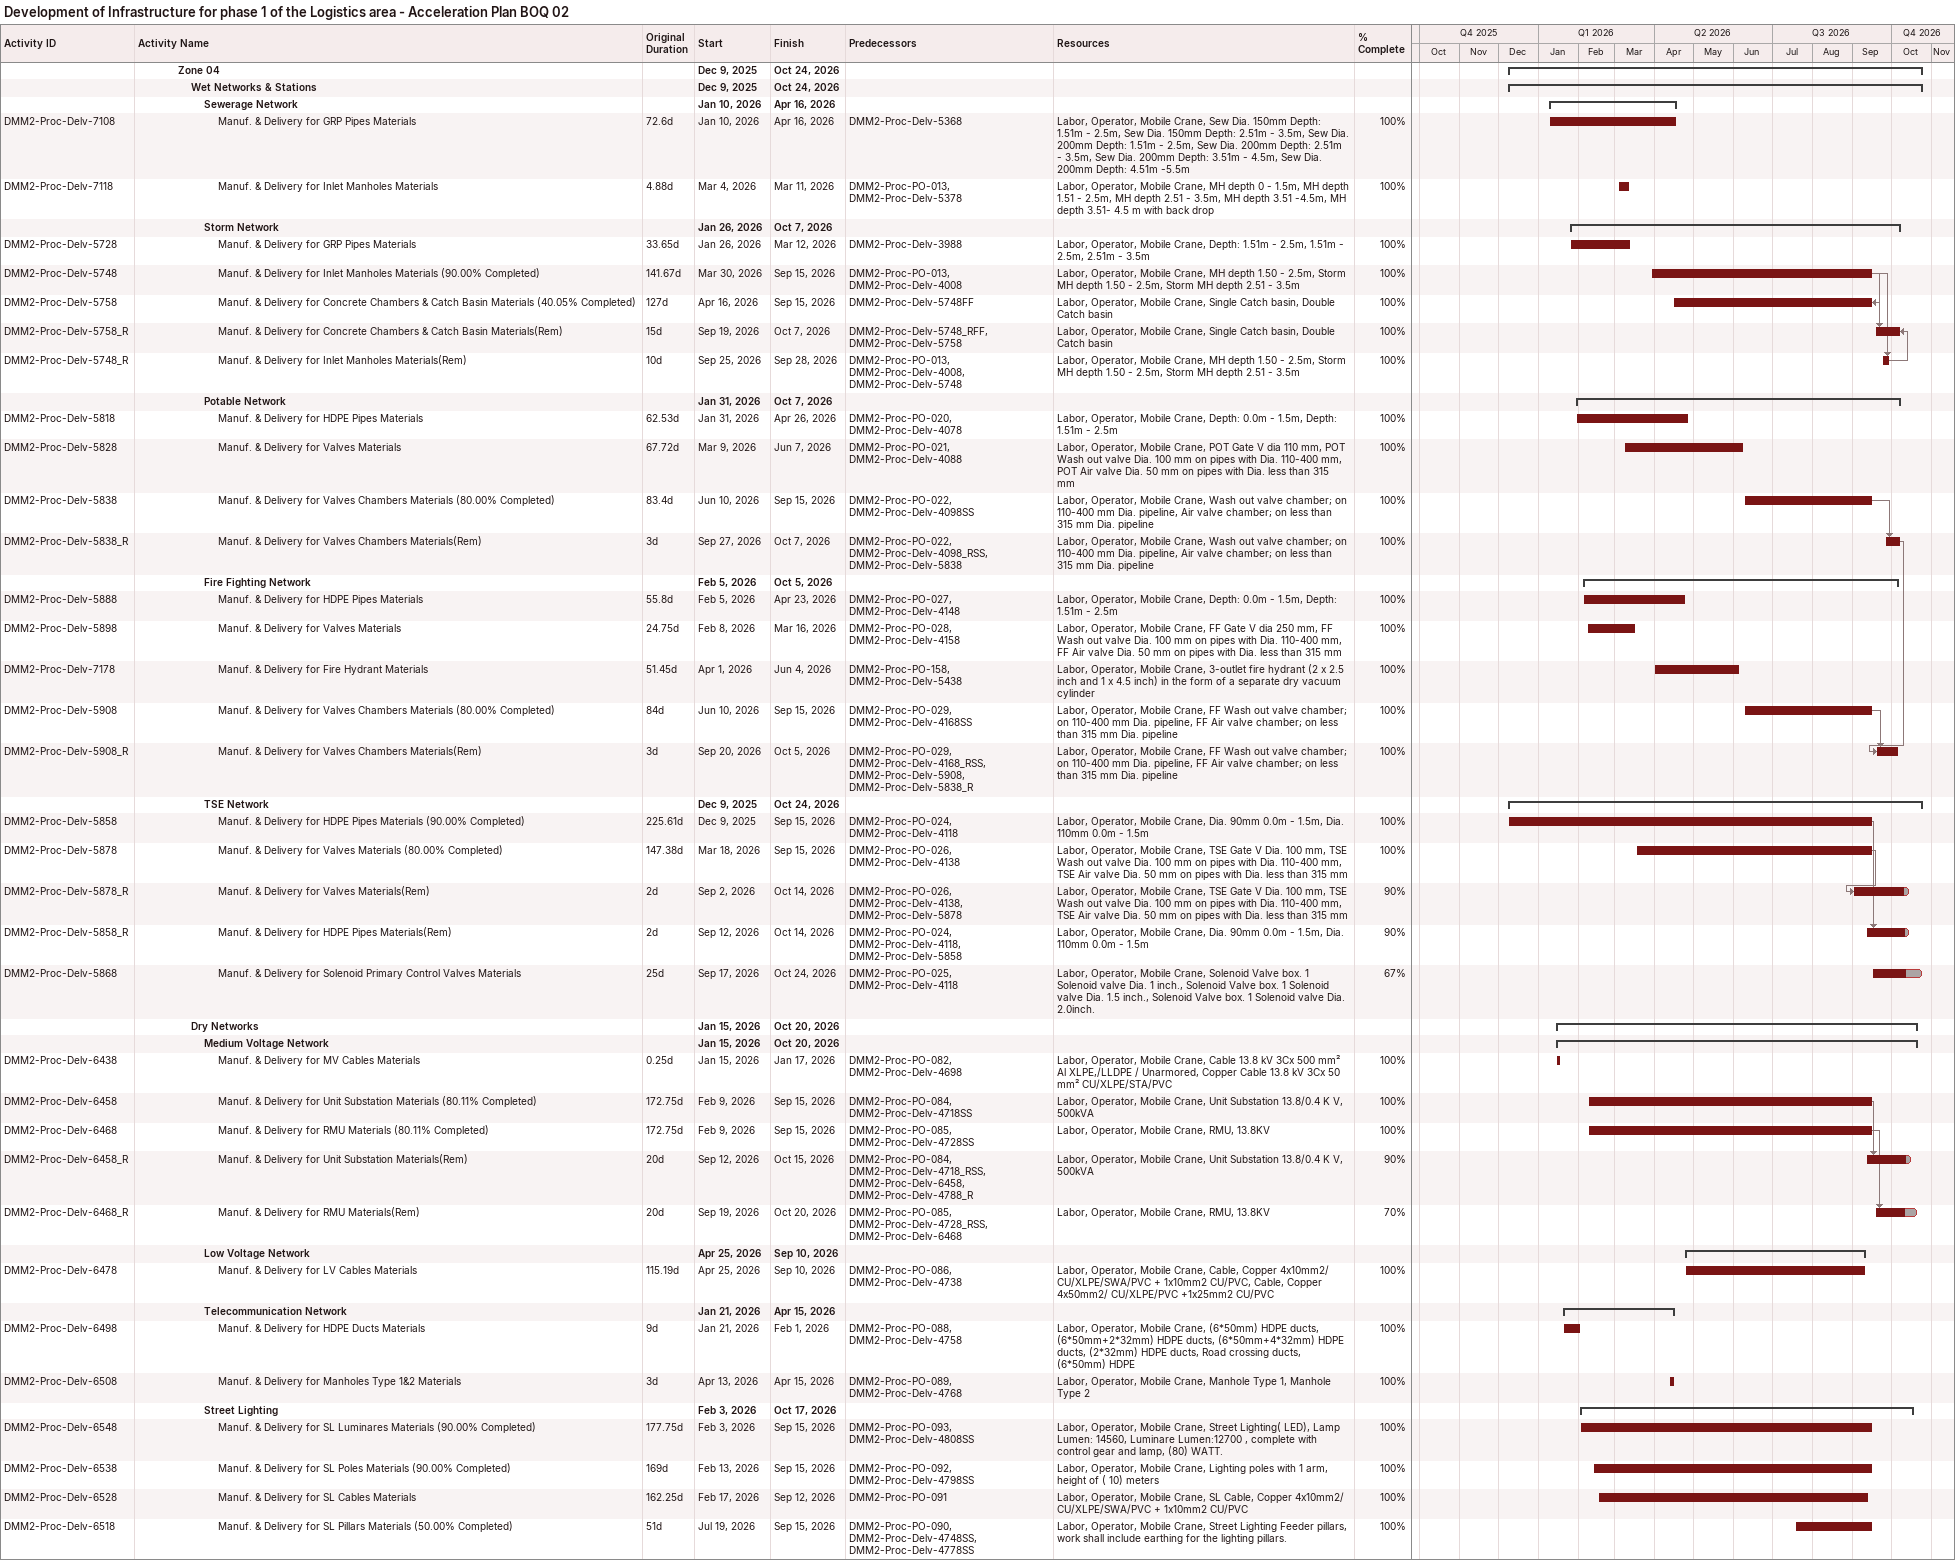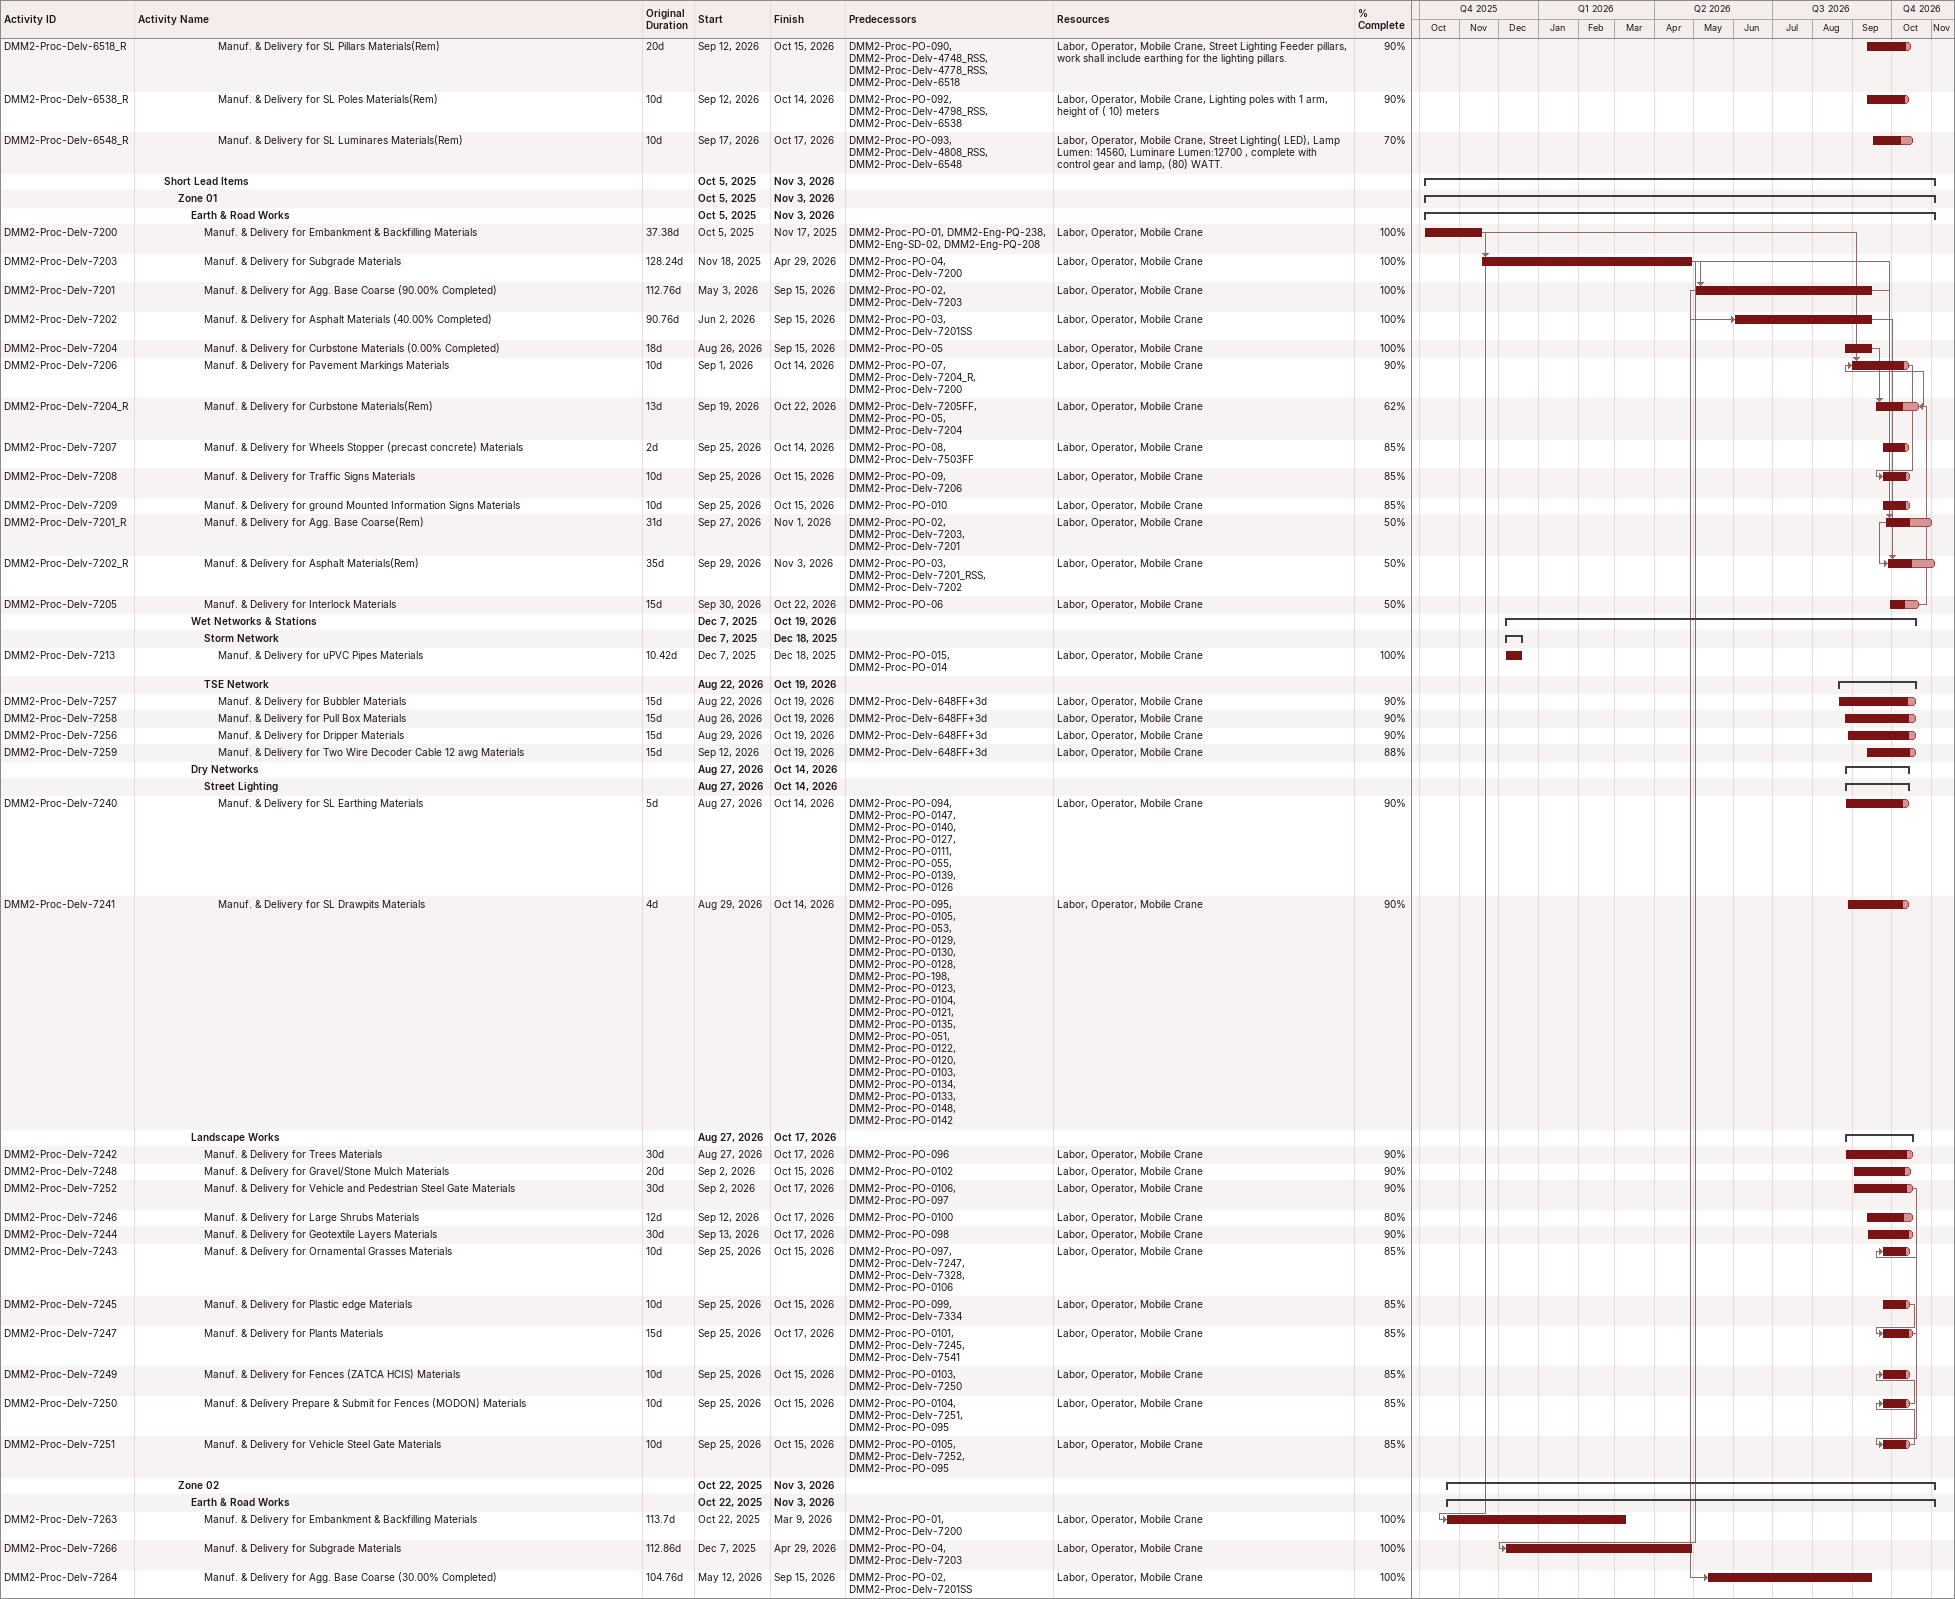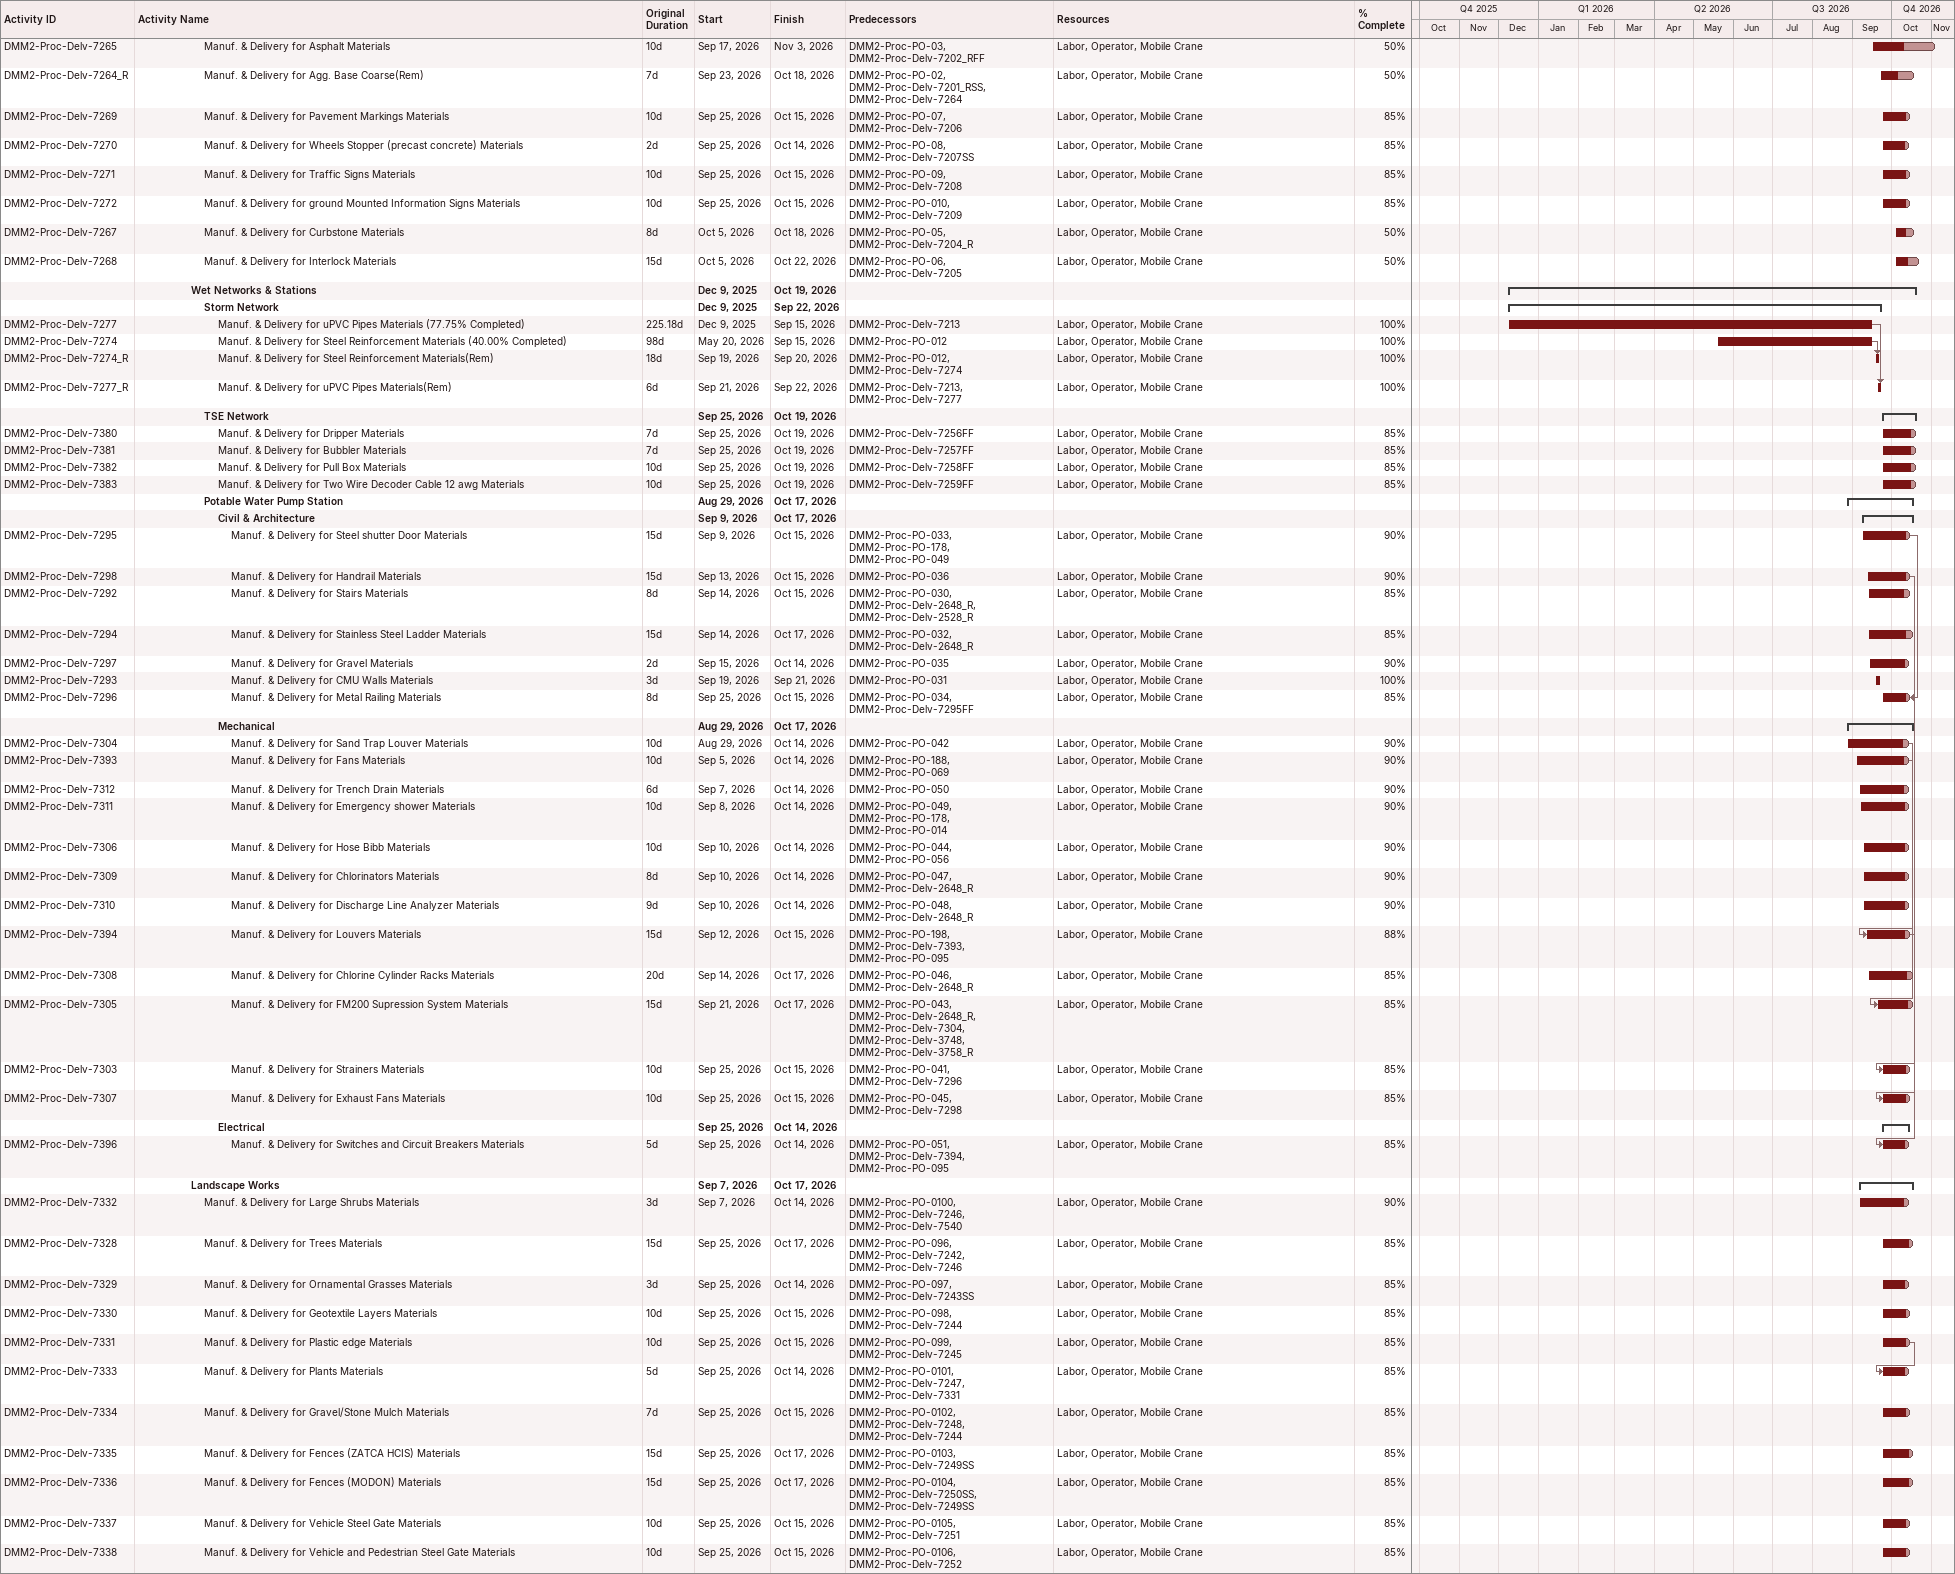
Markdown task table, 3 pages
Development of Infrastructure for phase 1 of the Logistics area - Acceleration Plan BOQ 02

| ID | Level | Task | Original duration | Start | Finish | Predecessors | Resources | % complete |
|---|---|---|---|---|---|---|---|---|
|  | 4 | **Zone 04** |  | 2025-12-09 | 2026-10-24 |  |  |  |
|  | 5 | **Wet Networks & Stations** |  | 2025-12-09 | 2026-10-24 |  |  |  |
|  | 6 | **Sewerage Network** |  | 2026-01-10 | 2026-04-16 |  |  |  |
| DMM2-Proc-Delv-7108 | 7 | Manuf. & Delivery for GRP Pipes Materials | 72.6d | 2026-01-10 | 2026-04-16 | DMM2-Proc-Delv-5368 | Labor, Operator, Mobile Crane, Sew Dia. 150mm Depth: 1.51m - 2.5m, Sew Dia. 150mm Depth: 2.51m - 3.5m, Sew Dia. 200mm Depth: 1.51m - 2.5m, Sew Dia. 200mm Depth: 2.51m - 3.5m, Sew Dia. 200mm Depth: 3.51m - 4.5m, Sew Dia. 200mm Depth: 4.51m -5.5m | 100 |
| DMM2-Proc-Delv-7118 | 7 | Manuf. & Delivery for Inlet Manholes Materials | 4.88d | 2026-03-04 | 2026-03-11 | DMM2-Proc-PO-013, DMM2-Proc-Delv-5378 | Labor, Operator, Mobile Crane, MH depth 0 - 1.5m, MH depth 1.51 - 2.5m, MH depth 2.51 - 3.5m, MH depth 3.51 -4.5m, MH depth 3.51- 4.5 m with back drop | 100 |
|  | 6 | **Storm Network** |  | 2026-01-26 | 2026-10-07 |  |  |  |
| DMM2-Proc-Delv-5728 | 7 | Manuf. & Delivery for GRP Pipes Materials | 33.65d | 2026-01-26 | 2026-03-12 | DMM2-Proc-Delv-3988 | Labor, Operator, Mobile Crane, Depth: 1.51m - 2.5m, 1.51m - 2.5m, 2.51m - 3.5m | 100 |
| DMM2-Proc-Delv-5748 | 7 | Manuf. & Delivery for Inlet Manholes Materials (90.00% Completed) | 141.67d | 2026-03-30 | 2026-09-15 | DMM2-Proc-PO-013, DMM2-Proc-Delv-4008 | Labor, Operator, Mobile Crane, MH depth 1.50 - 2.5m, Storm MH depth 1.50 - 2.5m, Storm MH depth 2.51 - 3.5m | 100 |
| DMM2-Proc-Delv-5758 | 7 | Manuf. & Delivery for Concrete Chambers & Catch Basin Materials (40.05% Completed) | 127d | 2026-04-16 | 2026-09-15 | DMM2-Proc-Delv-5748FF | Labor, Operator, Mobile Crane, Single Catch basin, Double Catch basin | 100 |
| DMM2-Proc-Delv-5758_R | 7 | Manuf. & Delivery for Concrete Chambers & Catch Basin Materials(Rem) | 15d | 2026-09-19 | 2026-10-07 | DMM2-Proc-Delv-5748_RFF, DMM2-Proc-Delv-5758 | Labor, Operator, Mobile Crane, Single Catch basin, Double Catch basin | 100 |
| DMM2-Proc-Delv-5748_R | 7 | Manuf. & Delivery for Inlet Manholes Materials(Rem) | 10d | 2026-09-25 | 2026-09-28 | DMM2-Proc-PO-013, DMM2-Proc-Delv-4008, DMM2-Proc-Delv-5748 | Labor, Operator, Mobile Crane, MH depth 1.50 - 2.5m, Storm MH depth 1.50 - 2.5m, Storm MH depth 2.51 - 3.5m | 100 |
|  | 6 | **Potable Network** |  | 2026-01-31 | 2026-10-07 |  |  |  |
| DMM2-Proc-Delv-5818 | 7 | Manuf. & Delivery for HDPE Pipes Materials | 62.53d | 2026-01-31 | 2026-04-26 | DMM2-Proc-PO-020, DMM2-Proc-Delv-4078 | Labor, Operator, Mobile Crane, Depth: 0.0m - 1.5m, Depth: 1.51m - 2.5m | 100 |
| DMM2-Proc-Delv-5828 | 7 | Manuf. & Delivery for Valves Materials | 67.72d | 2026-03-09 | 2026-06-07 | DMM2-Proc-PO-021, DMM2-Proc-Delv-4088 | Labor, Operator, Mobile Crane, POT Gate V dia 110 mm, POT Wash out valve Dia. 100 mm on pipes with Dia. 110-400 mm, POT Air valve Dia. 50 mm on pipes with Dia. less than 315 mm | 100 |
| DMM2-Proc-Delv-5838 | 7 | Manuf. & Delivery for Valves Chambers Materials (80.00% Completed) | 83.4d | 2026-06-10 | 2026-09-15 | DMM2-Proc-PO-022, DMM2-Proc-Delv-4098SS | Labor, Operator, Mobile Crane, Wash out valve chamber; on 110-400 mm Dia. pipeline, Air valve chamber; on less than 315 mm Dia. pipeline | 100 |
| DMM2-Proc-Delv-5838_R | 7 | Manuf. & Delivery for Valves Chambers Materials(Rem) | 3d | 2026-09-27 | 2026-10-07 | DMM2-Proc-PO-022, DMM2-Proc-Delv-4098_RSS, DMM2-Proc-Delv-5838 | Labor, Operator, Mobile Crane, Wash out valve chamber; on 110-400 mm Dia. pipeline, Air valve chamber; on less than 315 mm Dia. pipeline | 100 |
|  | 6 | **Fire Fighting Network** |  | 2026-02-05 | 2026-10-05 |  |  |  |
| DMM2-Proc-Delv-5888 | 7 | Manuf. & Delivery for HDPE Pipes Materials | 55.8d | 2026-02-05 | 2026-04-23 | DMM2-Proc-PO-027, DMM2-Proc-Delv-4148 | Labor, Operator, Mobile Crane, Depth: 0.0m - 1.5m, Depth: 1.51m - 2.5m | 100 |
| DMM2-Proc-Delv-5898 | 7 | Manuf. & Delivery for Valves Materials | 24.75d | 2026-02-08 | 2026-03-16 | DMM2-Proc-PO-028, DMM2-Proc-Delv-4158 | Labor, Operator, Mobile Crane, FF Gate V dia 250 mm, FF Wash out valve Dia. 100 mm on pipes with Dia. 110-400 mm, FF Air valve Dia. 50 mm on pipes with Dia. less than 315 mm | 100 |
| DMM2-Proc-Delv-7178 | 7 | Manuf. & Delivery for Fire Hydrant Materials | 51.45d | 2026-04-01 | 2026-06-04 | DMM2-Proc-PO-158, DMM2-Proc-Delv-5438 | Labor, Operator, Mobile Crane, 3-outlet fire hydrant (2 x 2.5 inch and 1 x 4.5 inch) in the form of a separate dry vacuum cylinder | 100 |
| DMM2-Proc-Delv-5908 | 7 | Manuf. & Delivery for Valves Chambers Materials (80.00% Completed) | 84d | 2026-06-10 | 2026-09-15 | DMM2-Proc-PO-029, DMM2-Proc-Delv-4168SS | Labor, Operator, Mobile Crane, FF Wash out valve chamber; on 110-400 mm Dia. pipeline, FF Air valve chamber; on less than 315 mm Dia. pipeline | 100 |
| DMM2-Proc-Delv-5908_R | 7 | Manuf. & Delivery for Valves Chambers Materials(Rem) | 3d | 2026-09-20 | 2026-10-05 | DMM2-Proc-PO-029, DMM2-Proc-Delv-4168_RSS, DMM2-Proc-Delv-5908, DMM2-Proc-Delv-5838_R | Labor, Operator, Mobile Crane, FF Wash out valve chamber; on 110-400 mm Dia. pipeline, FF Air valve chamber; on less than 315 mm Dia. pipeline | 100 |
|  | 6 | **TSE Network** |  | 2025-12-09 | 2026-10-24 |  |  |  |
| DMM2-Proc-Delv-5858 | 7 | Manuf. & Delivery for HDPE Pipes Materials (90.00% Completed) | 225.61d | 2025-12-09 | 2026-09-15 | DMM2-Proc-PO-024, DMM2-Proc-Delv-4118 | Labor, Operator, Mobile Crane, Dia. 90mm 0.0m - 1.5m, Dia. 110mm 0.0m - 1.5m | 100 |
| DMM2-Proc-Delv-5878 | 7 | Manuf. & Delivery for Valves Materials (80.00% Completed) | 147.38d | 2026-03-18 | 2026-09-15 | DMM2-Proc-PO-026, DMM2-Proc-Delv-4138 | Labor, Operator, Mobile Crane, TSE Gate V Dia. 100 mm, TSE Wash out valve Dia. 100 mm on pipes with Dia. 110-400 mm, TSE Air valve Dia. 50 mm on pipes with Dia. less than 315 mm | 100 |
| DMM2-Proc-Delv-5878_R | 7 | Manuf. & Delivery for Valves Materials(Rem) | 2d | 2026-09-02 | 2026-10-14 | DMM2-Proc-PO-026, DMM2-Proc-Delv-4138, DMM2-Proc-Delv-5878 | Labor, Operator, Mobile Crane, TSE Gate V Dia. 100 mm, TSE Wash out valve Dia. 100 mm on pipes with Dia. 110-400 mm, TSE Air valve Dia. 50 mm on pipes with Dia. less than 315 mm | 90 |
| DMM2-Proc-Delv-5858_R | 7 | Manuf. & Delivery for HDPE Pipes Materials(Rem) | 2d | 2026-09-12 | 2026-10-14 | DMM2-Proc-PO-024, DMM2-Proc-Delv-4118, DMM2-Proc-Delv-5858 | Labor, Operator, Mobile Crane, Dia. 90mm 0.0m - 1.5m, Dia. 110mm 0.0m - 1.5m | 90 |
| DMM2-Proc-Delv-5868 | 7 | Manuf. & Delivery for Solenoid Primary Control Valves Materials | 25d | 2026-09-17 | 2026-10-24 | DMM2-Proc-PO-025, DMM2-Proc-Delv-4118 | Labor, Operator, Mobile Crane, Solenoid Valve box. 1 Solenoid valve Dia. 1 inch., Solenoid Valve box. 1 Solenoid valve Dia. 1.5 inch., Solenoid Valve box. 1 Solenoid valve Dia. 2.0inch. | 67 |
|  | 5 | **Dry Networks** |  | 2026-01-15 | 2026-10-20 |  |  |  |
|  | 6 | **Medium Voltage Network** |  | 2026-01-15 | 2026-10-20 |  |  |  |
| DMM2-Proc-Delv-6438 | 7 | Manuf. & Delivery for MV Cables Materials | 0.25d | 2026-01-15 | 2026-01-17 | DMM2-Proc-PO-082, DMM2-Proc-Delv-4698 | Labor, Operator, Mobile Crane, Cable 13.8 kV 3Cx 500 mm² Al XLPE,/LLDPE / Unarmored, Copper Cable 13.8 kV 3Cx 50 mm² CU/XLPE/STA/PVC | 100 |
| DMM2-Proc-Delv-6458 | 7 | Manuf. & Delivery for Unit Substation Materials (80.11% Completed) | 172.75d | 2026-02-09 | 2026-09-15 | DMM2-Proc-PO-084, DMM2-Proc-Delv-4718SS | Labor, Operator, Mobile Crane, Unit Substation 13.8/0.4 K V, 500kVA | 100 |
| DMM2-Proc-Delv-6468 | 7 | Manuf. & Delivery for RMU Materials (80.11% Completed) | 172.75d | 2026-02-09 | 2026-09-15 | DMM2-Proc-PO-085, DMM2-Proc-Delv-4728SS | Labor, Operator, Mobile Crane, RMU, 13.8KV | 100 |
| DMM2-Proc-Delv-6458_R | 7 | Manuf. & Delivery for Unit Substation Materials(Rem) | 20d | 2026-09-12 | 2026-10-15 | DMM2-Proc-PO-084, DMM2-Proc-Delv-4718_RSS, DMM2-Proc-Delv-6458, DMM2-Proc-Delv-4788_R | Labor, Operator, Mobile Crane, Unit Substation 13.8/0.4 K V, 500kVA | 90 |
| DMM2-Proc-Delv-6468_R | 7 | Manuf. & Delivery for RMU Materials(Rem) | 20d | 2026-09-19 | 2026-10-20 | DMM2-Proc-PO-085, DMM2-Proc-Delv-4728_RSS, DMM2-Proc-Delv-6468 | Labor, Operator, Mobile Crane, RMU, 13.8KV | 70 |
|  | 6 | **Low Voltage Network** |  | 2026-04-25 | 2026-09-10 |  |  |  |
| DMM2-Proc-Delv-6478 | 7 | Manuf. & Delivery for LV Cables Materials | 115.19d | 2026-04-25 | 2026-09-10 | DMM2-Proc-PO-086, DMM2-Proc-Delv-4738 | Labor, Operator, Mobile Crane, Cable, Copper 4x10mm2/ CU/XLPE/SWA/PVC + 1x10mm2 CU/PVC, Cable, Copper 4x50mm2/ CU/XLPE/PVC +1x25mm2 CU/PVC | 100 |
|  | 6 | **Telecommunication Network** |  | 2026-01-21 | 2026-04-15 |  |  |  |
| DMM2-Proc-Delv-6498 | 7 | Manuf. & Delivery for HDPE Ducts Materials | 9d | 2026-01-21 | 2026-02-01 | DMM2-Proc-PO-088, DMM2-Proc-Delv-4758 | Labor, Operator, Mobile Crane, (6*50mm) HDPE ducts, (6*50mm+2*32mm) HDPE ducts, (6*50mm+4*32mm) HDPE ducts, (2*32mm) HDPE ducts, Road crossing ducts, (6*50mm) HDPE | 100 |
| DMM2-Proc-Delv-6508 | 7 | Manuf. & Delivery for Manholes Type 1&2 Materials | 3d | 2026-04-13 | 2026-04-15 | DMM2-Proc-PO-089, DMM2-Proc-Delv-4768 | Labor, Operator, Mobile Crane, Manhole Type 1, Manhole Type 2 | 100 |
|  | 6 | **Street Lighting** |  | 2026-02-03 | 2026-10-17 |  |  |  |
| DMM2-Proc-Delv-6548 | 7 | Manuf. & Delivery for SL Luminares Materials (90.00% Completed) | 177.75d | 2026-02-03 | 2026-09-15 | DMM2-Proc-PO-093, DMM2-Proc-Delv-4808SS | Labor, Operator, Mobile Crane, Street Lighting( LED), Lamp Lumen: 14560, Luminare Lumen:12700 , complete with control gear and lamp, (80) WATT. | 100 |
| DMM2-Proc-Delv-6538 | 7 | Manuf. & Delivery for SL Poles Materials (90.00% Completed) | 169d | 2026-02-13 | 2026-09-15 | DMM2-Proc-PO-092, DMM2-Proc-Delv-4798SS | Labor, Operator, Mobile Crane, Lighting poles with 1 arm, height of ( 10) meters | 100 |
| DMM2-Proc-Delv-6528 | 7 | Manuf. & Delivery for SL Cables Materials | 162.25d | 2026-02-17 | 2026-09-12 | DMM2-Proc-PO-091 | Labor, Operator, Mobile Crane, SL Cable, Copper 4x10mm2/ CU/XLPE/SWA/PVC + 1x10mm2 CU/PVC | 100 |
| DMM2-Proc-Delv-6518 | 7 | Manuf. & Delivery for SL Pillars Materials (50.00% Completed) | 51d | 2026-07-19 | 2026-09-15 | DMM2-Proc-PO-090, DMM2-Proc-Delv-4748SS, DMM2-Proc-Delv-4778SS | Labor, Operator, Mobile Crane, Street Lighting Feeder pillars, work shall include earthing for the lighting pillars. | 100 |
| DMM2-Proc-Delv-6518_R | 7 | Manuf. & Delivery for SL Pillars Materials(Rem) | 20d | 2026-09-12 | 2026-10-15 | DMM2-Proc-PO-090, DMM2-Proc-Delv-4748_RSS, DMM2-Proc-Delv-4778_RSS, DMM2-Proc-Delv-6518 | Labor, Operator, Mobile Crane, Street Lighting Feeder pillars, work shall include earthing for the lighting pillars. | 90 |
| DMM2-Proc-Delv-6538_R | 7 | Manuf. & Delivery for SL Poles Materials(Rem) | 10d | 2026-09-12 | 2026-10-14 | DMM2-Proc-PO-092, DMM2-Proc-Delv-4798_RSS, DMM2-Proc-Delv-6538 | Labor, Operator, Mobile Crane, Lighting poles with 1 arm, height of ( 10) meters | 90 |
| DMM2-Proc-Delv-6548_R | 7 | Manuf. & Delivery for SL Luminares Materials(Rem) | 10d | 2026-09-17 | 2026-10-17 | DMM2-Proc-PO-093, DMM2-Proc-Delv-4808_RSS, DMM2-Proc-Delv-6548 | Labor, Operator, Mobile Crane, Street Lighting( LED), Lamp Lumen: 14560, Luminare Lumen:12700 , complete with control gear and lamp, (80) WATT. | 70 |
|  | 3 | **Short Lead Items** |  | 2025-10-05 | 2026-11-03 |  |  |  |
|  | 4 | **Zone 01** |  | 2025-10-05 | 2026-11-03 |  |  |  |
|  | 5 | **Earth & Road Works** |  | 2025-10-05 | 2026-11-03 |  |  |  |
| DMM2-Proc-Delv-7200 | 6 | Manuf. & Delivery for Embankment & Backfilling Materials | 37.38d | 2025-10-05 | 2025-11-17 | DMM2-Proc-PO-01, DMM2-Eng-PQ-238, DMM2-Eng-SD-02, DMM2-Eng-PQ-208 | Labor, Operator, Mobile Crane | 100 |
| DMM2-Proc-Delv-7203 | 6 | Manuf. & Delivery for Subgrade Materials | 128.24d | 2025-11-18 | 2026-04-29 | DMM2-Proc-PO-04, DMM2-Proc-Delv-7200 | Labor, Operator, Mobile Crane | 100 |
| DMM2-Proc-Delv-7201 | 6 | Manuf. & Delivery for Agg. Base Coarse (90.00% Completed) | 112.76d | 2026-05-03 | 2026-09-15 | DMM2-Proc-PO-02, DMM2-Proc-Delv-7203 | Labor, Operator, Mobile Crane | 100 |
| DMM2-Proc-Delv-7202 | 6 | Manuf. & Delivery for Asphalt Materials (40.00% Completed) | 90.76d | 2026-06-02 | 2026-09-15 | DMM2-Proc-PO-03, DMM2-Proc-Delv-7201SS | Labor, Operator, Mobile Crane | 100 |
| DMM2-Proc-Delv-7204 | 6 | Manuf. & Delivery for Curbstone Materials (0.00% Completed) | 18d | 2026-08-26 | 2026-09-15 | DMM2-Proc-PO-05 | Labor, Operator, Mobile Crane | 100 |
| DMM2-Proc-Delv-7206 | 6 | Manuf. & Delivery for Pavement Markings Materials | 10d | 2026-09-01 | 2026-10-14 | DMM2-Proc-PO-07, DMM2-Proc-Delv-7204_R, DMM2-Proc-Delv-7200 | Labor, Operator, Mobile Crane | 90 |
| DMM2-Proc-Delv-7204_R | 6 | Manuf. & Delivery for Curbstone Materials(Rem) | 13d | 2026-09-19 | 2026-10-22 | DMM2-Proc-Delv-7205FF, DMM2-Proc-PO-05, DMM2-Proc-Delv-7204 | Labor, Operator, Mobile Crane | 62 |
| DMM2-Proc-Delv-7207 | 6 | Manuf. & Delivery for Wheels Stopper (precast concrete) Materials | 2d | 2026-09-25 | 2026-10-14 | DMM2-Proc-PO-08, DMM2-Proc-Delv-7503FF | Labor, Operator, Mobile Crane | 85 |
| DMM2-Proc-Delv-7208 | 6 | Manuf. & Delivery for Traffic Signs Materials | 10d | 2026-09-25 | 2026-10-15 | DMM2-Proc-PO-09, DMM2-Proc-Delv-7206 | Labor, Operator, Mobile Crane | 85 |
| DMM2-Proc-Delv-7209 | 6 | Manuf. & Delivery for ground Mounted Information Signs Materials | 10d | 2026-09-25 | 2026-10-15 | DMM2-Proc-PO-010 | Labor, Operator, Mobile Crane | 85 |
| DMM2-Proc-Delv-7201_R | 6 | Manuf. & Delivery for Agg. Base Coarse(Rem) | 31d | 2026-09-27 | 2026-11-01 | DMM2-Proc-PO-02, DMM2-Proc-Delv-7203, DMM2-Proc-Delv-7201 | Labor, Operator, Mobile Crane | 50 |
| DMM2-Proc-Delv-7202_R | 6 | Manuf. & Delivery for Asphalt Materials(Rem) | 35d | 2026-09-29 | 2026-11-03 | DMM2-Proc-PO-03, DMM2-Proc-Delv-7201_RSS, DMM2-Proc-Delv-7202 | Labor, Operator, Mobile Crane | 50 |
| DMM2-Proc-Delv-7205 | 6 | Manuf. & Delivery for Interlock Materials | 15d | 2026-09-30 | 2026-10-22 | DMM2-Proc-PO-06 | Labor, Operator, Mobile Crane | 50 |
|  | 5 | **Wet Networks & Stations** |  | 2025-12-07 | 2026-10-19 |  |  |  |
|  | 6 | **Storm Network** |  | 2025-12-07 | 2025-12-18 |  |  |  |
| DMM2-Proc-Delv-7213 | 7 | Manuf. & Delivery for uPVC Pipes Materials | 10.42d | 2025-12-07 | 2025-12-18 | DMM2-Proc-PO-015, DMM2-Proc-PO-014 | Labor, Operator, Mobile Crane | 100 |
|  | 6 | **TSE Network** |  | 2026-08-22 | 2026-10-19 |  |  |  |
| DMM2-Proc-Delv-7257 | 7 | Manuf. & Delivery for Bubbler Materials | 15d | 2026-08-22 | 2026-10-19 | DMM2-Proc-Delv-648FF+3d | Labor, Operator, Mobile Crane | 90 |
| DMM2-Proc-Delv-7258 | 7 | Manuf. & Delivery for Pull Box Materials | 15d | 2026-08-26 | 2026-10-19 | DMM2-Proc-Delv-648FF+3d | Labor, Operator, Mobile Crane | 90 |
| DMM2-Proc-Delv-7256 | 7 | Manuf. & Delivery for Dripper Materials | 15d | 2026-08-29 | 2026-10-19 | DMM2-Proc-Delv-648FF+3d | Labor, Operator, Mobile Crane | 90 |
| DMM2-Proc-Delv-7259 | 7 | Manuf. & Delivery for Two Wire Decoder Cable 12 awg Materials | 15d | 2026-09-12 | 2026-10-19 | DMM2-Proc-Delv-648FF+3d | Labor, Operator, Mobile Crane | 88 |
|  | 5 | **Dry Networks** |  | 2026-08-27 | 2026-10-14 |  |  |  |
|  | 6 | **Street Lighting** |  | 2026-08-27 | 2026-10-14 |  |  |  |
| DMM2-Proc-Delv-7240 | 7 | Manuf. & Delivery for SL Earthing Materials | 5d | 2026-08-27 | 2026-10-14 | DMM2-Proc-PO-094, DMM2-Proc-PO-0147, DMM2-Proc-PO-0140, DMM2-Proc-PO-0127, DMM2-Proc-PO-0111, DMM2-Proc-PO-055, DMM2-Proc-PO-0139, DMM2-Proc-PO-0126 | Labor, Operator, Mobile Crane | 90 |
| DMM2-Proc-Delv-7241 | 7 | Manuf. & Delivery for SL Drawpits Materials | 4d | 2026-08-29 | 2026-10-14 | DMM2-Proc-PO-095, DMM2-Proc-PO-0105, DMM2-Proc-PO-053, DMM2-Proc-PO-0129, DMM2-Proc-PO-0130, DMM2-Proc-PO-0128, DMM2-Proc-PO-198, DMM2-Proc-PO-0123, DMM2-Proc-PO-0104, DMM2-Proc-PO-0121, DMM2-Proc-PO-0135, DMM2-Proc-PO-051, DMM2-Proc-PO-0122, DMM2-Proc-PO-0120, DMM2-Proc-PO-0103, DMM2-Proc-PO-0134, DMM2-Proc-PO-0133, DMM2-Proc-PO-0148, DMM2-Proc-PO-0142 | Labor, Operator, Mobile Crane | 90 |
|  | 5 | **Landscape Works** |  | 2026-08-27 | 2026-10-17 |  |  |  |
| DMM2-Proc-Delv-7242 | 6 | Manuf. & Delivery for Trees Materials | 30d | 2026-08-27 | 2026-10-17 | DMM2-Proc-PO-096 | Labor, Operator, Mobile Crane | 90 |
| DMM2-Proc-Delv-7248 | 6 | Manuf. & Delivery for Gravel/Stone Mulch Materials | 20d | 2026-09-02 | 2026-10-15 | DMM2-Proc-PO-0102 | Labor, Operator, Mobile Crane | 90 |
| DMM2-Proc-Delv-7252 | 6 | Manuf. & Delivery for Vehicle and Pedestrian Steel Gate Materials | 30d | 2026-09-02 | 2026-10-17 | DMM2-Proc-PO-0106, DMM2-Proc-PO-097 | Labor, Operator, Mobile Crane | 90 |
| DMM2-Proc-Delv-7246 | 6 | Manuf. & Delivery for Large Shrubs Materials | 12d | 2026-09-12 | 2026-10-17 | DMM2-Proc-PO-0100 | Labor, Operator, Mobile Crane | 80 |
| DMM2-Proc-Delv-7244 | 6 | Manuf. & Delivery for Geotextile Layers Materials | 30d | 2026-09-13 | 2026-10-17 | DMM2-Proc-PO-098 | Labor, Operator, Mobile Crane | 90 |
| DMM2-Proc-Delv-7243 | 6 | Manuf. & Delivery for Ornamental Grasses Materials | 10d | 2026-09-25 | 2026-10-15 | DMM2-Proc-PO-097, DMM2-Proc-Delv-7247, DMM2-Proc-Delv-7328, DMM2-Proc-PO-0106 | Labor, Operator, Mobile Crane | 85 |
| DMM2-Proc-Delv-7245 | 6 | Manuf. & Delivery for Plastic edge Materials | 10d | 2026-09-25 | 2026-10-15 | DMM2-Proc-PO-099, DMM2-Proc-Delv-7334 | Labor, Operator, Mobile Crane | 85 |
| DMM2-Proc-Delv-7247 | 6 | Manuf. & Delivery for Plants Materials | 15d | 2026-09-25 | 2026-10-17 | DMM2-Proc-PO-0101, DMM2-Proc-Delv-7245, DMM2-Proc-Delv-7541 | Labor, Operator, Mobile Crane | 85 |
| DMM2-Proc-Delv-7249 | 6 | Manuf. & Delivery for Fences (ZATCA HCIS) Materials | 10d | 2026-09-25 | 2026-10-15 | DMM2-Proc-PO-0103, DMM2-Proc-Delv-7250 | Labor, Operator, Mobile Crane | 85 |
| DMM2-Proc-Delv-7250 | 6 | Manuf. & Delivery Prepare & Submit for Fences (MODON) Materials | 10d | 2026-09-25 | 2026-10-15 | DMM2-Proc-PO-0104, DMM2-Proc-Delv-7251, DMM2-Proc-PO-095 | Labor, Operator, Mobile Crane | 85 |
| DMM2-Proc-Delv-7251 | 6 | Manuf. & Delivery for Vehicle Steel Gate Materials | 10d | 2026-09-25 | 2026-10-15 | DMM2-Proc-PO-0105, DMM2-Proc-Delv-7252, DMM2-Proc-PO-095 | Labor, Operator, Mobile Crane | 85 |
|  | 4 | **Zone 02** |  | 2025-10-22 | 2026-11-03 |  |  |  |
|  | 5 | **Earth & Road Works** |  | 2025-10-22 | 2026-11-03 |  |  |  |
| DMM2-Proc-Delv-7263 | 6 | Manuf. & Delivery for Embankment & Backfilling Materials | 113.7d | 2025-10-22 | 2026-03-09 | DMM2-Proc-PO-01, DMM2-Proc-Delv-7200 | Labor, Operator, Mobile Crane | 100 |
| DMM2-Proc-Delv-7266 | 6 | Manuf. & Delivery for Subgrade Materials | 112.86d | 2025-12-07 | 2026-04-29 | DMM2-Proc-PO-04, DMM2-Proc-Delv-7203 | Labor, Operator, Mobile Crane | 100 |
| DMM2-Proc-Delv-7264 | 6 | Manuf. & Delivery for Agg. Base Coarse (30.00% Completed) | 104.76d | 2026-05-12 | 2026-09-15 | DMM2-Proc-PO-02, DMM2-Proc-Delv-7201SS | Labor, Operator, Mobile Crane | 100 |
| DMM2-Proc-Delv-7265 | 6 | Manuf. & Delivery for Asphalt Materials | 10d | 2026-09-17 | 2026-11-03 | DMM2-Proc-PO-03, DMM2-Proc-Delv-7202_RFF | Labor, Operator, Mobile Crane | 50 |
| DMM2-Proc-Delv-7264_R | 6 | Manuf. & Delivery for Agg. Base Coarse(Rem) | 7d | 2026-09-23 | 2026-10-18 | DMM2-Proc-PO-02, DMM2-Proc-Delv-7201_RSS, DMM2-Proc-Delv-7264 | Labor, Operator, Mobile Crane | 50 |
| DMM2-Proc-Delv-7269 | 6 | Manuf. & Delivery for Pavement Markings Materials | 10d | 2026-09-25 | 2026-10-15 | DMM2-Proc-PO-07, DMM2-Proc-Delv-7206 | Labor, Operator, Mobile Crane | 85 |
| DMM2-Proc-Delv-7270 | 6 | Manuf. & Delivery for Wheels Stopper (precast concrete) Materials | 2d | 2026-09-25 | 2026-10-14 | DMM2-Proc-PO-08, DMM2-Proc-Delv-7207SS | Labor, Operator, Mobile Crane | 85 |
| DMM2-Proc-Delv-7271 | 6 | Manuf. & Delivery for Traffic Signs Materials | 10d | 2026-09-25 | 2026-10-15 | DMM2-Proc-PO-09, DMM2-Proc-Delv-7208 | Labor, Operator, Mobile Crane | 85 |
| DMM2-Proc-Delv-7272 | 6 | Manuf. & Delivery for ground Mounted Information Signs Materials | 10d | 2026-09-25 | 2026-10-15 | DMM2-Proc-PO-010, DMM2-Proc-Delv-7209 | Labor, Operator, Mobile Crane | 85 |
| DMM2-Proc-Delv-7267 | 6 | Manuf. & Delivery for Curbstone Materials | 8d | 2026-10-05 | 2026-10-18 | DMM2-Proc-PO-05, DMM2-Proc-Delv-7204_R | Labor, Operator, Mobile Crane | 50 |
| DMM2-Proc-Delv-7268 | 6 | Manuf. & Delivery for Interlock Materials | 15d | 2026-10-05 | 2026-10-22 | DMM2-Proc-PO-06, DMM2-Proc-Delv-7205 | Labor, Operator, Mobile Crane | 50 |
|  | 5 | **Wet Networks & Stations** |  | 2025-12-09 | 2026-10-19 |  |  |  |
|  | 6 | **Storm Network** |  | 2025-12-09 | 2026-09-22 |  |  |  |
| DMM2-Proc-Delv-7277 | 7 | Manuf. & Delivery for uPVC Pipes Materials (77.75% Completed) | 225.18d | 2025-12-09 | 2026-09-15 | DMM2-Proc-Delv-7213 | Labor, Operator, Mobile Crane | 100 |
| DMM2-Proc-Delv-7274 | 7 | Manuf. & Delivery for Steel Reinforcement Materials (40.00% Completed) | 98d | 2026-05-20 | 2026-09-15 | DMM2-Proc-PO-012 | Labor, Operator, Mobile Crane | 100 |
| DMM2-Proc-Delv-7274_R | 7 | Manuf. & Delivery for Steel Reinforcement Materials(Rem) | 18d | 2026-09-19 | 2026-09-20 | DMM2-Proc-PO-012, DMM2-Proc-Delv-7274 | Labor, Operator, Mobile Crane | 100 |
| DMM2-Proc-Delv-7277_R | 7 | Manuf. & Delivery for uPVC Pipes Materials(Rem) | 6d | 2026-09-21 | 2026-09-22 | DMM2-Proc-Delv-7213, DMM2-Proc-Delv-7277 | Labor, Operator, Mobile Crane | 100 |
|  | 6 | **TSE Network** |  | 2026-09-25 | 2026-10-19 |  |  |  |
| DMM2-Proc-Delv-7380 | 7 | Manuf. & Delivery for Dripper Materials | 7d | 2026-09-25 | 2026-10-19 | DMM2-Proc-Delv-7256FF | Labor, Operator, Mobile Crane | 85 |
| DMM2-Proc-Delv-7381 | 7 | Manuf. & Delivery for Bubbler Materials | 7d | 2026-09-25 | 2026-10-19 | DMM2-Proc-Delv-7257FF | Labor, Operator, Mobile Crane | 85 |
| DMM2-Proc-Delv-7382 | 7 | Manuf. & Delivery for Pull Box Materials | 10d | 2026-09-25 | 2026-10-19 | DMM2-Proc-Delv-7258FF | Labor, Operator, Mobile Crane | 85 |
| DMM2-Proc-Delv-7383 | 7 | Manuf. & Delivery for Two Wire Decoder Cable 12 awg Materials | 10d | 2026-09-25 | 2026-10-19 | DMM2-Proc-Delv-7259FF | Labor, Operator, Mobile Crane | 85 |
|  | 6 | **Potable Water Pump Station** |  | 2026-08-29 | 2026-10-17 |  |  |  |
|  | 7 | **Civil & Architecture** |  | 2026-09-09 | 2026-10-17 |  |  |  |
| DMM2-Proc-Delv-7295 | 8 | Manuf. & Delivery for Steel shutter Door Materials | 15d | 2026-09-09 | 2026-10-15 | DMM2-Proc-PO-033, DMM2-Proc-PO-178, DMM2-Proc-PO-049 | Labor, Operator, Mobile Crane | 90 |
| DMM2-Proc-Delv-7298 | 8 | Manuf. & Delivery for Handrail Materials | 15d | 2026-09-13 | 2026-10-15 | DMM2-Proc-PO-036 | Labor, Operator, Mobile Crane | 90 |
| DMM2-Proc-Delv-7292 | 8 | Manuf. & Delivery for Stairs Materials | 8d | 2026-09-14 | 2026-10-15 | DMM2-Proc-PO-030, DMM2-Proc-Delv-2648_R, DMM2-Proc-Delv-2528_R | Labor, Operator, Mobile Crane | 85 |
| DMM2-Proc-Delv-7294 | 8 | Manuf. & Delivery for Stainless Steel Ladder Materials | 15d | 2026-09-14 | 2026-10-17 | DMM2-Proc-PO-032, DMM2-Proc-Delv-2648_R | Labor, Operator, Mobile Crane | 85 |
| DMM2-Proc-Delv-7297 | 8 | Manuf. & Delivery for Gravel Materials | 2d | 2026-09-15 | 2026-10-14 | DMM2-Proc-PO-035 | Labor, Operator, Mobile Crane | 90 |
| DMM2-Proc-Delv-7293 | 8 | Manuf. & Delivery for CMU Walls Materials | 3d | 2026-09-19 | 2026-09-21 | DMM2-Proc-PO-031 | Labor, Operator, Mobile Crane | 100 |
| DMM2-Proc-Delv-7296 | 8 | Manuf. & Delivery for Metal Railing Materials | 8d | 2026-09-25 | 2026-10-15 | DMM2-Proc-PO-034, DMM2-Proc-Delv-7295FF | Labor, Operator, Mobile Crane | 85 |
|  | 7 | **Mechanical** |  | 2026-08-29 | 2026-10-17 |  |  |  |
| DMM2-Proc-Delv-7304 | 8 | Manuf. & Delivery for Sand Trap Louver Materials | 10d | 2026-08-29 | 2026-10-14 | DMM2-Proc-PO-042 | Labor, Operator, Mobile Crane | 90 |
| DMM2-Proc-Delv-7393 | 8 | Manuf. & Delivery for Fans Materials | 10d | 2026-09-05 | 2026-10-14 | DMM2-Proc-PO-188, DMM2-Proc-PO-069 | Labor, Operator, Mobile Crane | 90 |
| DMM2-Proc-Delv-7312 | 8 | Manuf. & Delivery for Trench Drain Materials | 6d | 2026-09-07 | 2026-10-14 | DMM2-Proc-PO-050 | Labor, Operator, Mobile Crane | 90 |
| DMM2-Proc-Delv-7311 | 8 | Manuf. & Delivery for Emergency shower Materials | 10d | 2026-09-08 | 2026-10-14 | DMM2-Proc-PO-049, DMM2-Proc-PO-178, DMM2-Proc-PO-014 | Labor, Operator, Mobile Crane | 90 |
| DMM2-Proc-Delv-7306 | 8 | Manuf. & Delivery for Hose Bibb Materials | 10d | 2026-09-10 | 2026-10-14 | DMM2-Proc-PO-044, DMM2-Proc-PO-056 | Labor, Operator, Mobile Crane | 90 |
| DMM2-Proc-Delv-7309 | 8 | Manuf. & Delivery for Chlorinators Materials | 8d | 2026-09-10 | 2026-10-14 | DMM2-Proc-PO-047, DMM2-Proc-Delv-2648_R | Labor, Operator, Mobile Crane | 90 |
| DMM2-Proc-Delv-7310 | 8 | Manuf. & Delivery for Discharge Line Analyzer Materials | 9d | 2026-09-10 | 2026-10-14 | DMM2-Proc-PO-048, DMM2-Proc-Delv-2648_R | Labor, Operator, Mobile Crane | 90 |
| DMM2-Proc-Delv-7394 | 8 | Manuf. & Delivery for Louvers Materials | 15d | 2026-09-12 | 2026-10-15 | DMM2-Proc-PO-198, DMM2-Proc-Delv-7393, DMM2-Proc-PO-095 | Labor, Operator, Mobile Crane | 88 |
| DMM2-Proc-Delv-7308 | 8 | Manuf. & Delivery for Chlorine Cylinder Racks Materials | 20d | 2026-09-14 | 2026-10-17 | DMM2-Proc-PO-046, DMM2-Proc-Delv-2648_R | Labor, Operator, Mobile Crane | 85 |
| DMM2-Proc-Delv-7305 | 8 | Manuf. & Delivery for FM200 Supression System Materials | 15d | 2026-09-21 | 2026-10-17 | DMM2-Proc-PO-043, DMM2-Proc-Delv-2648_R, DMM2-Proc-Delv-7304, DMM2-Proc-Delv-3748, DMM2-Proc-Delv-3758_R | Labor, Operator, Mobile Crane | 85 |
| DMM2-Proc-Delv-7303 | 8 | Manuf. & Delivery for Strainers Materials | 10d | 2026-09-25 | 2026-10-15 | DMM2-Proc-PO-041, DMM2-Proc-Delv-7296 | Labor, Operator, Mobile Crane | 85 |
| DMM2-Proc-Delv-7307 | 8 | Manuf. & Delivery for Exhaust Fans Materials | 10d | 2026-09-25 | 2026-10-15 | DMM2-Proc-PO-045, DMM2-Proc-Delv-7298 | Labor, Operator, Mobile Crane | 85 |
|  | 7 | **Electrical** |  | 2026-09-25 | 2026-10-14 |  |  |  |
| DMM2-Proc-Delv-7396 | 8 | Manuf. & Delivery for Switches and Circuit Breakers Materials | 5d | 2026-09-25 | 2026-10-14 | DMM2-Proc-PO-051, DMM2-Proc-Delv-7394, DMM2-Proc-PO-095 | Labor, Operator, Mobile Crane | 85 |
|  | 5 | **Landscape Works** |  | 2026-09-07 | 2026-10-17 |  |  |  |
| DMM2-Proc-Delv-7332 | 6 | Manuf. & Delivery for Large Shrubs Materials | 3d | 2026-09-07 | 2026-10-14 | DMM2-Proc-PO-0100, DMM2-Proc-Delv-7246, DMM2-Proc-Delv-7540 | Labor, Operator, Mobile Crane | 90 |
| DMM2-Proc-Delv-7328 | 6 | Manuf. & Delivery for Trees Materials | 15d | 2026-09-25 | 2026-10-17 | DMM2-Proc-PO-096, DMM2-Proc-Delv-7242, DMM2-Proc-Delv-7246 | Labor, Operator, Mobile Crane | 85 |
| DMM2-Proc-Delv-7329 | 6 | Manuf. & Delivery for Ornamental Grasses Materials | 3d | 2026-09-25 | 2026-10-14 | DMM2-Proc-PO-097, DMM2-Proc-Delv-7243SS | Labor, Operator, Mobile Crane | 85 |
| DMM2-Proc-Delv-7330 | 6 | Manuf. & Delivery for Geotextile Layers Materials | 10d | 2026-09-25 | 2026-10-15 | DMM2-Proc-PO-098, DMM2-Proc-Delv-7244 | Labor, Operator, Mobile Crane | 85 |
| DMM2-Proc-Delv-7331 | 6 | Manuf. & Delivery for Plastic edge Materials | 10d | 2026-09-25 | 2026-10-15 | DMM2-Proc-PO-099, DMM2-Proc-Delv-7245 | Labor, Operator, Mobile Crane | 85 |
| DMM2-Proc-Delv-7333 | 6 | Manuf. & Delivery for Plants Materials | 5d | 2026-09-25 | 2026-10-14 | DMM2-Proc-PO-0101, DMM2-Proc-Delv-7247, DMM2-Proc-Delv-7331 | Labor, Operator, Mobile Crane | 85 |
| DMM2-Proc-Delv-7334 | 6 | Manuf. & Delivery for Gravel/Stone Mulch Materials | 7d | 2026-09-25 | 2026-10-15 | DMM2-Proc-PO-0102, DMM2-Proc-Delv-7248, DMM2-Proc-Delv-7244 | Labor, Operator, Mobile Crane | 85 |
| DMM2-Proc-Delv-7335 | 6 | Manuf. & Delivery for Fences (ZATCA HCIS) Materials | 15d | 2026-09-25 | 2026-10-17 | DMM2-Proc-PO-0103, DMM2-Proc-Delv-7249SS | Labor, Operator, Mobile Crane | 85 |
| DMM2-Proc-Delv-7336 | 6 | Manuf. & Delivery for Fences (MODON) Materials | 15d | 2026-09-25 | 2026-10-17 | DMM2-Proc-PO-0104, DMM2-Proc-Delv-7250SS, DMM2-Proc-Delv-7249SS | Labor, Operator, Mobile Crane | 85 |
| DMM2-Proc-Delv-7337 | 6 | Manuf. & Delivery for Vehicle Steel Gate Materials | 10d | 2026-09-25 | 2026-10-15 | DMM2-Proc-PO-0105, DMM2-Proc-Delv-7251 | Labor, Operator, Mobile Crane | 85 |
| DMM2-Proc-Delv-7338 | 6 | Manuf. & Delivery for Vehicle and Pedestrian Steel Gate Materials | 10d | 2026-09-25 | 2026-10-15 | DMM2-Proc-PO-0106, DMM2-Proc-Delv-7252 | Labor, Operator, Mobile Crane | 85 |
